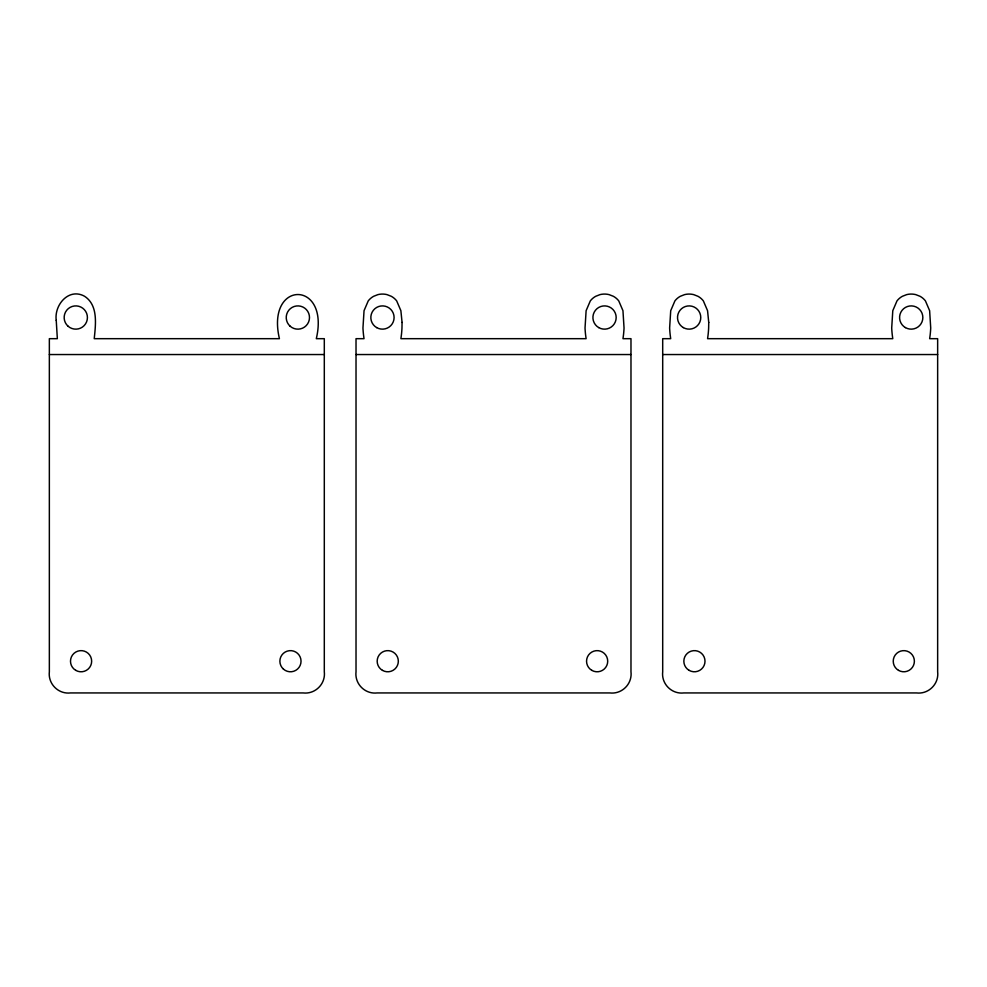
<?xml version="1.0" encoding="UTF-8"?>
<svg xmlns="http://www.w3.org/2000/svg" width="987" height="987" viewBox="0 0 987 987"><rect width="100%" height="100%" fill="white"/><g stroke="black" fill="none" stroke-linecap="round" stroke-linejoin="round"><path stroke-width="1.48" d="M49.35 354.543L324.304 354.543M356.023 354.543L630.977 354.543M662.696 354.543L937.65 354.543M402.067 322.441L401.968 328.005A108.397 108.397 0 0 1 401.425 334.766L400.907 338.677L586.093 338.677L585.575 334.766A108.397 108.397 0 0 1 585.032 328.005L586.118 310.695L590.312 300.899A17.384 17.384 0 0 1 595.716 296.297L599.997 294.62A18.741 18.741 0 0 1 609.078 294.62L613.359 296.297A17.384 17.384 0 0 1 618.763 300.899L622.957 310.695L624.043 328.005A108.397 108.397 0 0 1 623.5 334.766L622.982 338.677L630.977 338.677L630.977 671.789C632.457 683.892 621.933 694.416 609.83 692.936L377.17 692.936C365.067 694.416 354.543 683.892 356.023 671.789L356.023 338.677L364.018 338.677L363.5 334.766A108.397 108.397 0 0 1 362.957 328.005L364.043 310.695L368.237 300.899A17.384 17.384 0 0 1 373.641 296.297L377.922 294.62A18.741 18.741 0 0 1 387.003 294.62L391.284 296.297A17.384 17.384 0 0 1 396.688 300.899L400.882 310.695L402.067 322.441M708.74 322.441L708.641 328.005A108.397 108.397 0 0 1 708.098 334.766L707.58 338.677L892.766 338.677L892.248 334.766A108.397 108.397 0 0 1 891.705 328.005L892.791 310.695L896.986 300.899A17.384 17.384 0 0 1 902.389 296.297L906.671 294.62A18.741 18.741 0 0 1 915.751 294.62L920.044 296.297A17.384 17.384 0 0 1 925.436 300.899L929.631 310.695L930.716 328.005A108.397 108.397 0 0 1 930.173 334.766L929.655 338.677L937.65 338.677L937.65 671.789C939.13 683.892 928.607 694.416 916.504 692.936L683.855 692.936C671.74 694.416 661.216 683.892 662.696 671.789L662.696 338.677L670.691 338.677L670.173 334.766A108.397 108.397 0 0 1 669.63 328.005L670.716 310.695L674.911 300.899A17.384 17.384 0 0 1 680.314 296.297L684.596 294.62A18.741 18.741 0 0 1 693.676 294.62L697.969 296.297A17.384 17.384 0 0 1 703.361 300.899L707.556 310.695L708.74 322.441M56.234 320.343L57.345 338.677L49.35 338.677L49.35 671.789C47.894 683.88 58.406 694.392 70.496 692.936L303.145 692.936C315.248 694.392 325.759 683.88 324.304 671.789L324.304 338.677L316.309 338.677C330.077 279.815 265.676 279.852 279.42 338.677L94.234 338.677C95.653 324.501 98.392 305.279 84.574 296.273C68.819 287.488 54.088 304.934 56.234 320.343M683.325 327.598A11.634 11.634 0 0 0 700.77 317.53A11.634 11.634 0 0 0 683.325 307.45A11.634 11.634 0 0 0 683.325 327.598M905.4 327.598A11.634 11.634 0 0 0 922.845 317.53A11.634 11.634 0 0 0 905.4 307.45A11.634 11.634 0 0 0 905.4 327.598M689.136 670.37A10.573 10.573 0 0 0 705.002 661.216A10.573 10.573 0 0 0 689.136 652.049A10.573 10.573 0 0 0 689.136 670.37M898.528 670.37A10.573 10.573 0 0 0 914.381 661.216A10.573 10.573 0 0 0 898.528 652.049A10.573 10.573 0 0 0 898.528 670.37M376.652 327.598A11.634 11.634 0 0 0 394.097 317.53A11.634 11.634 0 0 0 376.652 307.45A11.634 11.634 0 0 0 376.652 327.598M598.727 327.598A11.634 11.634 0 0 0 616.172 317.53A11.634 11.634 0 0 0 598.727 307.45A11.634 11.634 0 0 0 598.727 327.598M382.462 670.37A10.573 10.573 0 0 0 398.329 661.216A10.573 10.573 0 0 0 382.462 652.049A10.573 10.573 0 0 0 382.462 670.37M591.842 670.37A10.573 10.573 0 0 0 607.708 661.216A10.573 10.573 0 0 0 591.842 652.049A10.573 10.573 0 0 0 591.842 670.37M68.029 326.191A11.634 11.634 0 0 0 87.177 319.899A11.634 11.634 0 0 0 72.15 306.476A11.634 11.634 0 0 0 68.029 326.191M290.104 326.191A11.634 11.634 0 0 0 309.252 319.899A11.634 11.634 0 0 0 294.225 306.476A11.634 11.634 0 0 0 290.104 326.191M75.789 670.37A10.573 10.573 0 0 0 91.655 661.216A10.573 10.573 0 0 0 75.789 652.049A10.573 10.573 0 0 0 75.789 670.37M283.417 669.1A10.573 10.573 0 0 0 300.813 663.375A10.573 10.573 0 0 0 287.155 651.161A10.573 10.573 0 0 0 283.417 669.1"/></g></svg>
